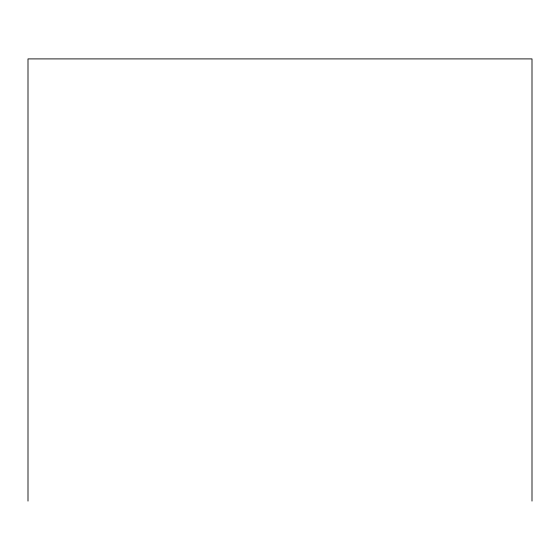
<?xml version="1.0" encoding="UTF-8"?>
<svg xmlns="http://www.w3.org/2000/svg" width="560" height="560" viewBox="0 0 560 560"><rect width="100%" height="100%" fill="white"/><g stroke="black" fill="none" stroke-linecap="round" stroke-linejoin="round"><path stroke-width="0.84" d="M532 501.095L532 58.905L28 58.905L28 501.095"/></g></svg>
